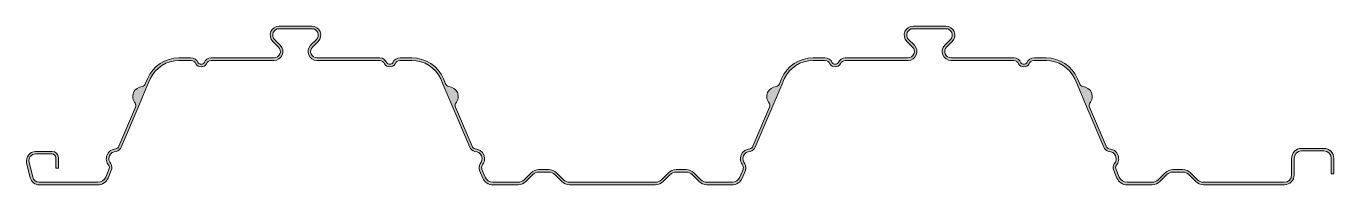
# Model space of a CAD drawing. Header units: metres. Extents: x -8 to 611, y 0 to 75.
import ezdxf

# ---------------------------------------------------------------- set-up
doc = ezdxf.new("R2010")
doc.units = ezdxf.units.M
doc.layers.add('A-DETL-GENF', color=92, linetype='Continuous', lineweight=18)

# ---------------------------------------------------------------- blocks, each defined once
blk = doc.blocks.new('23 Comflor - Comflor75-3649429-00_0 Basismaterialen')
at = {"layer": 'A-DETL-GENF'}
h = blk.add_hatch(color=256, dxfattribs=at)
h.paths.add_polyline_path([(314.34, 1.2), (313.32, 1.35), (312.81, 1.5), (312.11, 1.87), (311.51, 2.37), (308.2, 5.68), (307.13, 6.5), (305.87, 7.02), (304.53, 7.2), (299.84, 7.2), (298.5, 7.02), (297.24, 6.5), (296.17, 5.68), (292.63, 2.2), (292.03, 1.74), (291.07, 1.34), (290.03, 1.2), (249.36, 1.2), (248.58, 1.28), (247.8, 1.52), (247.14, 1.87), (246.53, 2.37), (243.23, 5.68), (242.15, 6.5), (240.9, 7.02), (239.55, 7.2), (234.87, 7.2), (233.52, 7.02), (232.27, 6.5), (231.19, 5.68), (227.66, 2.2), (227.06, 1.74), (226.1, 1.34), (225.06, 1.2), (213.15, 1.2), (212.22, 1.31), (211.34, 1.63), (210.57, 2.14), (209.93, 2.83), (209.47, 3.64), (207.8, 7.71), (207.78, 8.33), (207.83, 8.69), (208, 9.16), (208.67, 10.13), (209.07, 11.23), (209.19, 12.4), (209.01, 13.57), (208.55, 14.65), (207.73, 15.67), (206.83, 16.35), (205.84, 16.79), (204.68, 16.98), (204.22, 17.18), (203.82, 17.47), (203.49, 17.84), (203.25, 18.28), (195.29, 37.16), (195.25, 37.66), (195.32, 38.15), (195.5, 38.62), (196.16, 39.58), (196.57, 40.69), (196.69, 41.86), (196.51, 43.02), (196.05, 44.11), (195.34, 45.04), (194.33, 45.8), (193.34, 46.24), (192.18, 46.44), (191.72, 46.64), (191.32, 46.93), (190.99, 47.3), (190.75, 47.73), (189.64, 50.28), (187.86, 53.41), (185.27, 56.17), (182.12, 58.26), (178.57, 59.56), (174.82, 60), (168.4, 59.94), (167.54, 59.67), (166.78, 59.18), (166.16, 58.51), (165.74, 57.7), (165.45, 57.41), (165.05, 57.16), (164.72, 57.05), (164.31, 57), (163.9, 57.05), (163.51, 57.19), (163.16, 57.41), (162.88, 57.71), (162.45, 58.51), (161.8, 59.19), (161.23, 59.59), (160.43, 59.9), (159.58, 60), (129.84, 60), (129.16, 60.08), (128.49, 60.33), (127.91, 60.72), (127.43, 61.24), (127.09, 61.85), (126.89, 62.53), (126.87, 63.24), (127.01, 63.93), (127.3, 64.57), (127.74, 65.12), (130.45, 67.82), (131.1, 68.68), (131.48, 69.5), (131.67, 70.46), (131.6, 71.58), (131.37, 72.4), (130.76, 73.4), (130.21, 73.99), (129.39, 74.54), (128.47, 74.88), (127.46, 75), (111.94, 75), (110.86, 74.86), (109.82, 74.42), (108.94, 73.73), (108.31, 72.9), (107.89, 71.89), (107.74, 70.8), (107.89, 69.71), (108.32, 68.68), (108.97, 67.83), (111.94, 64.79), (112.12, 64.57), (112.41, 63.93), (112.55, 63.23), (112.52, 62.53), (112.33, 61.85), (111.99, 61.24), (111.47, 60.69), (110.92, 60.33), (110.26, 60.08), (109.56, 60), (79.82, 60), (78.97, 59.9), (78.17, 59.59), (77.48, 59.11), (76.91, 58.46), (76.52, 57.7), (76.24, 57.41), (75.83, 57.16), (75.5, 57.05), (75.09, 57), (74.68, 57.05), (74.29, 57.19), (73.95, 57.41), (73.66, 57.71), (73.24, 58.51), (72.58, 59.21), (71.86, 59.67), (71, 59.94), (70.09, 60), (64.58, 60), (60.83, 59.56), (57.28, 58.26), (54.11, 56.16), (51.54, 53.41), (49.67, 50.13), (48.41, 47.3), (48.08, 46.93), (47.68, 46.64), (47.22, 46.44), (46.06, 46.24), (44.99, 45.77), (44.06, 45.04), (43.35, 44.11), (42.89, 43.02), (42.71, 41.86), (42.83, 40.69), (43.24, 39.58), (43.9, 38.62), (44.08, 38.15), (44.15, 37.66), (44.11, 37.16), (43.96, 36.69), (35.91, 17.84), (35.58, 17.47), (35.02, 17.11), (34.72, 16.98), (33.56, 16.79), (32.39, 16.23), (31.54, 15.55), (30.85, 14.65), (30.39, 13.57), (30.21, 12.4), (30.33, 11.23), (30.73, 10.13), (31.4, 9.16), (31.57, 8.69), (31.64, 8.2), (31.6, 7.71), (31.46, 7.23), (29.93, 3.64), (29.47, 2.83), (28.83, 2.14), (28.06, 1.63), (27.18, 1.31), (26.25, 1.2), (-1.57, 1.2), (-2.26, 1.28), (-2.92, 1.51), (-3.52, 1.87), (-4.01, 2.36), (-4.39, 2.95), (-4.63, 3.61), (-6.34, 10.71), (-6.43, 11.51), (-6.31, 12.32), (-5.99, 13.06), (-5.48, 13.7), (-4.84, 14.19), (-4.09, 14.49), (-3.28, 14.6), (4.56, 14.6), (5.01, 14.54), (5.43, 14.36), (5.8, 14.08), (6.07, 13.72), (6.25, 13.3), (6.31, 12.85), (6.31, 7.8), (7.51, 7.8), (7.51, 12.85), (7.41, 13.61), (7.11, 14.32), (6.65, 14.93), (6.03, 15.4), (5.32, 15.7), (4.56, 15.8), (-3.28, 15.8), (-4.36, 15.59), (-5.35, 15.13), (-6.22, 14.46), (-6.9, 13.59), (-7.35, 12.6), (-7.56, 11.52), (-7.51, 10.42), (-5.8, 3.33), (-5.47, 2.42), (-4.95, 1.61), (-4.26, 0.93), (-3.44, 0.43), (-2.54, 0.11), (-1.58, 0), (26.25, 0), (27.46, 0.14), (28.6, 0.56), (29.61, 1.23), (30.44, 2.11), (31.04, 3.17), (32.57, 6.76), (32.79, 7.53), (32.84, 8.33), (32.7, 9.12), (32.39, 9.86), (31.85, 10.59), (31.52, 11.43), (31.41, 12.33), (31.54, 13.23), (31.89, 14.06), (32.57, 14.86), (33.17, 15.32), (34, 15.67), (34.9, 15.79), (35.65, 16.07), (36.31, 16.52), (36.86, 17.11), (37.25, 17.81), (50.99, 50.15), (52.76, 53.03), (55.14, 55.45), (58, 57.28), (61.2, 58.41), (64.58, 58.8), (70.37, 58.8), (70.95, 58.72), (71.5, 58.51), (71.97, 58.15), (72.34, 57.7), (72.58, 57.16), (73.06, 56.59), (73.66, 56.16), (74.35, 55.89), (75.09, 55.8), (75.83, 55.89), (76.52, 56.16), (77.12, 56.59), (77.6, 57.16), (77.84, 57.7), (78.21, 58.15), (78.69, 58.51), (79.23, 58.72), (79.82, 58.8), (109.56, 58.8), (110.54, 58.92), (111.47, 59.26), (112.29, 59.81), (112.96, 60.53), (113.44, 61.39), (113.71, 62.34), (113.71, 63.52), (113.55, 64.3), (113.14, 65.19), (112.53, 65.97), (109.82, 68.68), (109.34, 69.3), (109.04, 70.02), (108.94, 70.8), (109.04, 71.58), (109.34, 72.3), (109.82, 72.92), (110.44, 73.4), (111.17, 73.7), (111.94, 73.8), (127.46, 73.8), (128.23, 73.7), (128.96, 73.4), (129.58, 72.92), (130.06, 72.3), (130.36, 71.58), (130.46, 70.8), (130.36, 70.02), (130.06, 69.3), (129.58, 68.68), (126.87, 65.97), (126.26, 65.19), (125.85, 64.3), (125.65, 63.33), (125.69, 62.34), (125.96, 61.39), (126.44, 60.53), (127.11, 59.81), (127.93, 59.26), (128.86, 58.92), (129.84, 58.8), (159.58, 58.8), (160.17, 58.72), (160.71, 58.51), (161.19, 58.15), (161.56, 57.7), (161.8, 57.16), (162.28, 56.59), (162.88, 56.16), (163.57, 55.89), (164.31, 55.8), (165.05, 55.89), (165.74, 56.16), (166.34, 56.59), (166.82, 57.16), (167.06, 57.7), (167.43, 58.15), (167.9, 58.51), (168.45, 58.72), (169.03, 58.8), (174.82, 58.8), (178.2, 58.41), (181.4, 57.28), (184.26, 55.45), (186.64, 53.03), (188.43, 50.13), (202.15, 17.81), (202.54, 17.11), (203.09, 16.52), (203.75, 16.07), (204.5, 15.79), (205.4, 15.67), (206.23, 15.32), (207.01, 14.69), (207.55, 13.96), (207.88, 13.07), (207.99, 12.33), (207.88, 11.43), (207.55, 10.59), (207.01, 9.86), (206.7, 9.12), (206.56, 8.33), (206.61, 7.53), (206.83, 6.76), (208.36, 3.17), (208.96, 2.11), (209.79, 1.23), (210.8, 0.56), (211.94, 0.14), (213.15, 0), (225.07, 0), (226.41, 0.18), (227.66, 0.7), (228.74, 1.52), (232.04, 4.83), (232.87, 5.46), (233.84, 5.86), (234.87, 6), (239.55, 6), (240.59, 5.86), (241.55, 5.46), (242.38, 4.83), (245.69, 1.52), (246.76, 0.7), (248.01, 0.18), (249.36, 0), (290.03, 0), (291.38, 0.18), (292.63, 0.7), (293.71, 1.52), (297.02, 4.83), (297.84, 5.46), (298.81, 5.86), (299.84, 6), (304.53, 6), (305.56, 5.86), (306.53, 5.46), (307.35, 4.83), (310.66, 1.52), (311.45, 0.88), (312.35, 0.4), (313.32, 0.1), (314.34, 0)])
h.paths.add_polyline_path([(587.56, 0), (588.81, 0.19), (589.91, 0.67), (590.86, 1.42), (591.59, 2.39), (592.04, 3.51), (592.2, 4.7), (592.2, 12.51), (592.32, 13.41), (592.66, 14.26), (593.22, 14.98), (593.95, 15.54), (594.79, 15.89), (595.7, 16.01), (606.3, 16.01), (607.2, 15.89), (608.05, 15.54), (608.77, 14.98), (609.33, 14.26), (609.68, 13.41), (609.8, 12.51), (609.8, 5.21), (611, 5.21), (611, 12.51), (610.84, 13.72), (610.37, 14.86), (609.62, 15.83), (608.65, 16.58), (607.51, 17.05), (606.3, 17.21), (595.7, 17.21), (594.48, 17.05), (593.35, 16.58), (592.37, 15.83), (591.63, 14.86), (591.16, 13.72), (591, 12.51), (591, 4.7), (590.88, 3.8), (590.54, 2.96), (589.91, 2.18), (589.28, 1.68), (588.44, 1.33), (587.55, 1.2), (549.34, 1.2), (548.31, 1.34), (547.34, 1.74), (546.52, 2.37), (542.97, 5.86), (542.13, 6.5), (540.88, 7.02), (539.53, 7.2), (534.85, 7.2), (533.51, 7.02), (532.25, 6.5), (531.18, 5.68), (527.64, 2.2), (527.04, 1.74), (526.08, 1.34), (525.04, 1.2), (513.15, 1.2), (512.22, 1.31), (511.34, 1.63), (510.57, 2.14), (509.93, 2.83), (509.47, 3.64), (507.8, 7.71), (507.78, 8.33), (507.83, 8.69), (508, 9.16), (508.67, 10.13), (509.07, 11.23), (509.19, 12.4), (509.01, 13.57), (508.55, 14.65), (507.73, 15.67), (506.83, 16.35), (505.84, 16.79), (504.68, 16.98), (504.22, 17.18), (503.82, 17.47), (503.49, 17.84), (503.25, 18.28), (495.29, 37.16), (495.25, 37.66), (495.32, 38.15), (495.5, 38.62), (496.16, 39.58), (496.57, 40.69), (496.69, 41.86), (496.51, 43.02), (496.05, 44.11), (495.34, 45.04), (494.33, 45.8), (493.34, 46.24), (492.18, 46.44), (491.72, 46.64), (491.32, 46.93), (490.99, 47.3), (490.75, 47.73), (489.64, 50.28), (487.86, 53.41), (485.27, 56.17), (482.12, 58.26), (478.57, 59.56), (474.82, 60), (468.4, 59.94), (467.54, 59.67), (466.78, 59.18), (466.16, 58.51), (465.74, 57.7), (465.45, 57.41), (465.05, 57.16), (464.72, 57.05), (464.31, 57), (463.9, 57.05), (463.51, 57.19), (463.16, 57.41), (462.88, 57.71), (462.45, 58.51), (461.8, 59.19), (461.23, 59.59), (460.43, 59.9), (459.58, 60), (429.84, 60), (429.16, 60.08), (428.49, 60.33), (427.91, 60.72), (427.34, 61.39), (427.09, 61.85), (426.89, 62.53), (426.87, 63.24), (427.01, 63.93), (427.3, 64.57), (427.74, 65.12), (430.45, 67.82), (431.06, 68.6), (431.48, 69.5), (431.67, 70.46), (431.63, 71.45), (431.37, 72.4), (430.76, 73.4), (430.21, 73.99), (429.39, 74.54), (428.47, 74.88), (427.46, 75), (411.94, 75), (410.86, 74.86), (409.82, 74.42), (408.97, 73.77), (408.31, 72.9), (407.89, 71.89), (407.74, 70.8), (407.89, 69.71), (408.32, 68.68), (409.04, 67.76), (411.94, 64.79), (412.12, 64.57), (412.41, 63.93), (412.55, 63.23), (412.52, 62.53), (412.33, 61.85), (411.99, 61.24), (411.47, 60.69), (410.92, 60.33), (410.26, 60.08), (409.56, 60), (379.82, 60), (378.97, 59.9), (378.17, 59.59), (377.48, 59.11), (376.91, 58.46), (376.52, 57.7), (376.24, 57.41), (375.83, 57.16), (375.5, 57.05), (375.09, 57), (374.68, 57.05), (374.29, 57.19), (373.95, 57.41), (373.66, 57.71), (373.24, 58.51), (372.58, 59.21), (371.86, 59.67), (371, 59.94), (370.09, 60), (364.58, 60), (360.83, 59.56), (357.28, 58.26), (354.11, 56.16), (351.54, 53.41), (349.67, 50.13), (348.41, 47.3), (348.08, 46.93), (347.68, 46.64), (347.22, 46.44), (346.06, 46.24), (344.99, 45.77), (344.06, 45.04), (343.35, 44.11), (342.89, 43.02), (342.71, 41.86), (342.83, 40.69), (343.24, 39.58), (343.9, 38.62), (344.08, 38.15), (344.15, 37.66), (344.11, 37.16), (343.96, 36.69), (335.91, 17.84), (335.58, 17.47), (335.02, 17.11), (334.72, 16.98), (333.56, 16.79), (332.39, 16.23), (331.52, 15.52), (330.85, 14.65), (330.39, 13.57), (330.21, 12.4), (330.33, 11.23), (330.73, 10.13), (331.4, 9.16), (331.57, 8.69), (331.64, 8.2), (331.6, 7.71), (331.46, 7.23), (329.93, 3.64), (329.49, 2.85), (328.88, 2.18), (328.14, 1.67), (327.3, 1.34), (326.25, 1.2), (314.34, 1.2), (314.34, 0), (326.25, 0), (327.46, 0.14), (328.6, 0.56), (329.61, 1.23), (330.44, 2.11), (331.04, 3.17), (332.57, 6.76), (332.79, 7.53), (332.84, 8.33), (332.7, 9.12), (332.39, 9.86), (331.85, 10.59), (331.52, 11.43), (331.41, 12.33), (331.54, 13.23), (331.89, 14.06), (332.57, 14.86), (333.17, 15.32), (334, 15.67), (334.9, 15.79), (335.65, 16.07), (336.31, 16.52), (336.86, 17.11), (337.25, 17.81), (350.98, 50.13), (352.76, 53.03), (355.14, 55.45), (358, 57.28), (361.2, 58.41), (364.58, 58.8), (370.37, 58.8), (370.95, 58.72), (371.5, 58.51), (371.97, 58.15), (372.34, 57.7), (372.58, 57.16), (373.06, 56.59), (373.66, 56.16), (374.35, 55.89), (375.09, 55.8), (375.83, 55.89), (376.52, 56.16), (377.12, 56.59), (377.6, 57.16), (377.84, 57.7), (378.21, 58.15), (378.69, 58.51), (379.23, 58.72), (379.82, 58.8), (409.56, 58.8), (410.54, 58.92), (411.47, 59.26), (412.29, 59.81), (412.96, 60.53), (413.44, 61.39), (413.71, 62.34), (413.71, 63.52), (413.55, 64.3), (413.14, 65.19), (412.53, 65.97), (409.82, 68.68), (409.34, 69.3), (409.04, 70.02), (408.94, 70.8), (409.04, 71.58), (409.34, 72.3), (409.82, 72.92), (410.44, 73.4), (411.17, 73.7), (411.94, 73.8), (427.46, 73.8), (428.23, 73.7), (428.96, 73.4), (429.58, 72.92), (430.06, 72.3), (430.36, 71.58), (430.46, 70.8), (430.36, 70.02), (430.06, 69.3), (429.58, 68.68), (426.87, 65.97), (426.26, 65.19), (425.85, 64.3), (425.65, 63.33), (425.69, 62.34), (425.96, 61.39), (426.44, 60.53), (427.11, 59.81), (427.93, 59.26), (428.86, 58.92), (429.84, 58.8), (459.58, 58.8), (460.17, 58.72), (460.71, 58.51), (461.19, 58.15), (461.56, 57.7), (461.8, 57.16), (462.28, 56.59), (462.88, 56.16), (463.57, 55.89), (464.31, 55.8), (465.05, 55.89), (465.74, 56.16), (466.34, 56.59), (466.82, 57.16), (467.06, 57.7), (467.43, 58.15), (467.9, 58.51), (468.45, 58.72), (469.03, 58.8), (474.82, 58.8), (478.2, 58.41), (481.54, 57.19), (484.26, 55.45), (486.64, 53.03), (488.42, 50.13), (494.33, 36.22), (502.15, 17.81), (502.54, 17.11), (503.09, 16.52), (503.75, 16.07), (504.5, 15.79), (505.4, 15.67), (506.23, 15.32), (507.01, 14.69), (507.55, 13.96), (507.86, 13.23), (507.99, 12.33), (507.86, 11.37), (507.51, 10.53), (506.95, 9.72), (506.7, 9.12), (506.56, 8.33), (506.61, 7.53), (506.83, 6.76), (508.36, 3.17), (508.96, 2.11), (509.79, 1.23), (510.8, 0.56), (511.94, 0.14), (513.15, 0), (525.04, 0), (526.39, 0.2), (527.03, 0.44), (527.75, 0.78), (528.72, 1.52), (532.02, 4.83), (532.85, 5.46), (533.82, 5.86), (534.85, 6), (539.53, 6), (540.57, 5.86), (541.53, 5.46), (542.36, 4.83), (545.67, 1.52), (546.74, 0.7), (548, 0.18), (549.34, 0)])
for p, q in [((127.49, 75), (111.94, 75)), ((427.49, 75), (411.94, 75)), ((109.82, 68.68), (112.53, 65.97)), ((127.46, 73.8), (111.94, 73.8)), ((126.87, 65.97), (129.58, 68.68)), ((409.82, 68.68), (412.53, 65.97)), ((427.46, 73.8), (411.94, 73.8)), ((426.87, 65.97), (429.58, 68.68)), ((108.97, 67.83), (111.68, 65.12)), ((127.74, 65.12), (130.45, 67.82)), ((408.97, 67.83), (411.68, 65.12)), ((427.74, 65.12), (430.45, 67.82)), ((70.09, 60), (64.58, 60)), ((70.37, 58.8), (64.58, 58.8)), ((109.56, 60), (79.82, 60)), ((109.56, 58.8), (79.82, 58.8)), ((159.58, 58.8), (129.84, 58.8)), ((159.58, 60), (129.86, 60)), ((174.82, 58.8), (169.03, 58.8)), ((174.82, 60), (169.31, 60)), ((370.09, 60), (364.58, 60)), ((370.37, 58.8), (364.58, 58.8)), ((409.56, 60), (379.82, 60)), ((409.56, 58.8), (379.82, 58.8)), ((459.58, 58.8), (429.84, 58.8)), ((459.58, 60), (429.86, 60)), ((474.82, 58.8), (469.03, 58.8)), ((474.82, 60), (469.31, 60)), ((49.67, 50.13), (48.65, 47.73)), ((50.97, 50.13), (49.76, 47.27)), ((189.64, 47.27), (188.43, 50.13)), ((190.75, 47.73), (189.73, 50.13)), ((349.67, 50.13), (348.65, 47.73)), ((350.98, 50.13), (349.76, 47.27)), ((489.64, 47.27), (488.42, 50.13)), ((490.75, 47.73), (489.73, 50.13)), ((49.76, 47.27), (45.07, 36.22)), ((194.33, 36.22), (189.64, 47.27)), ((349.76, 47.27), (345.07, 36.22)), ((494.33, 36.22), (489.64, 47.27)), ((43.96, 36.69), (36.15, 18.28)), ((45.07, 36.22), (37.25, 17.81)), ((202.15, 17.81), (194.33, 36.22)), ((203.25, 18.28), (195.44, 36.69)), ((343.96, 36.69), (336.15, 18.28)), ((345.07, 36.22), (337.25, 17.81)), ((502.15, 17.81), (494.33, 36.22)), ((503.25, 18.28), (495.44, 36.69)), ((4.56, 15.8), (-3.28, 15.8)), ((-3.28, 14.6), (4.56, 14.6)), ((6.31, 12.85), (6.31, 7.8)), ((7.51, 7.8), (7.51, 12.85)), ((591, 12.51), (591, 4.7)), ((592.2, 12.51), (592.2, 4.7)), ((606.3, 17.21), (595.7, 17.21)), ((600, 16.01), (595.7, 16.01)), ((600, 16.01), (606.3, 16.01)), ((609.8, 12.51), (609.8, 5.21)), ((611, 5.21), (611, 12.51)), ((-7.51, 10.42), (-5.8, 3.33)), ((-4.63, 3.61), (-6.34, 10.71)), ((6.31, 7.8), (7.51, 7.8)), ((31.46, 7.23), (29.93, 3.64)), ((32.57, 6.76), (31.04, 3.17)), ((208.36, 3.17), (206.83, 6.76)), ((209.47, 3.64), (207.94, 7.23)), ((239.55, 7.2), (234.87, 7.2)), ((304.53, 7.2), (299.84, 7.2)), ((331.46, 7.23), (329.93, 3.64)), ((332.57, 6.76), (331.04, 3.17)), ((508.36, 3.17), (506.83, 6.76)), ((509.47, 3.64), (507.94, 7.23)), ((539.53, 7.2), (534.85, 7.2)), ((26.25, 1.2), (-1.57, 1.2)), ((225.06, 1.2), (213.15, 1.2)), ((231.19, 5.68), (227.89, 2.37)), ((232.04, 4.83), (228.74, 1.52)), ((239.55, 6), (234.87, 6)), ((245.69, 1.52), (242.38, 4.83)), ((246.53, 2.37), (243.23, 5.68)), ((290.03, 1.2), (249.36, 1.2)), ((296.17, 5.68), (292.86, 2.37)), ((297.02, 4.83), (293.71, 1.52)), ((304.53, 6), (299.84, 6)), ((310.66, 1.52), (307.35, 4.83)), ((311.51, 2.37), (308.2, 5.68)), ((326.4, 1.2), (314.34, 1.2)), ((525.04, 1.2), (513.15, 1.2)), ((531.18, 5.68), (527.87, 2.37)), ((532.02, 4.83), (528.72, 1.52)), ((539.53, 6), (534.85, 6)), ((545.67, 1.52), (542.36, 4.83)), ((546.52, 2.37), (543.21, 5.68)), ((587.55, 1.2), (549.34, 1.2)), ((609.8, 5.21), (611, 5.21)), ((-1.58, 0), (26.25, 0)), ((213.15, 0), (225.07, 0)), ((249.36, 0), (290.03, 0)), ((314.34, 0), (326.25, 0)), ((513.15, 0), (525.04, 0)), ((549.34, 0), (587.56, 0))]:
    blk.add_line(p, q, dxfattribs=at)
for centre, radius, start, end in [((111.94, 70.8), 4.2, 90, 225), ((127.49, 70.8), 4.2, 314.89858, 90), ((411.94, 70.8), 4.2, 90, 225), ((427.49, 70.8), 4.2, 314.89858, 90), ((111.94, 70.8), 3, 90, 225), ((127.46, 70.8), 3, 315, 90), ((411.94, 70.8), 3, 90, 225), ((427.46, 70.8), 3, 315, 90), ((109.56, 63), 4.2, 269.99984, 45), ((109.56, 63), 3, 269.99984, 45), ((129.84, 63), 4.2, 135, 270.00016), ((129.86, 63), 3, 134.89858, 270.00016), ((409.56, 63), 4.2, 269.99984, 45), ((409.56, 63), 3, 269.99984, 45), ((429.84, 63), 4.2, 135, 270.00016), ((429.86, 63), 3, 134.89858, 270.00016), ((64.58, 43.8), 16.2, 90.00259, 156.99831), ((64.58, 43.8), 15, 90.00244, 155.03974), ((70.37, 56.49), 3.51, 20.35301, 94.47636), ((70.37, 56.49), 2.31, 16.93008, 90.00244), ((75.09, 58.8), 3, 213.14425, 326.85575), ((75.09, 58.8), 1.8, 217.34509, 322.65491), ((79.82, 56.49), 3.51, 89.99984, 159.64699), ((79.82, 56.49), 2.31, 89.99984, 163.06992), ((159.58, 56.49), 3.51, 20.35301, 90.00016), ((159.58, 56.49), 2.31, 16.93008, 90.00016), ((164.31, 58.8), 3, 213.14425, 326.85575), ((164.31, 58.8), 1.8, 217.34509, 322.65491), ((169.03, 56.49), 3.51, 85.52364, 159.64699), ((169.03, 56.49), 2.31, 89.99756, 163.06992), ((174.82, 43.8), 16.2, 23.00169, 89.99741), ((174.82, 43.8), 15, 24.96026, 89.99756), ((364.58, 43.8), 16.2, 90.00259, 156.99831), ((364.58, 43.8), 15, 90.00243, 155.03974), ((370.37, 56.49), 3.51, 20.35301, 94.47636), ((370.37, 56.49), 2.31, 16.93008, 90.00243), ((375.09, 58.8), 3, 213.14425, 326.85575), ((375.09, 58.8), 1.8, 217.34509, 322.65491), ((379.82, 56.49), 3.51, 89.99984, 159.64699), ((379.82, 56.49), 2.31, 89.99984, 163.06992), ((459.58, 56.49), 3.51, 20.35301, 90.00016), ((459.58, 56.49), 2.31, 16.93008, 90.00016), ((464.31, 58.8), 3, 213.14425, 326.85575), ((464.31, 58.8), 1.8, 217.34509, 322.65491), ((469.03, 56.49), 3.51, 85.52364, 159.64699), ((469.03, 56.49), 2.31, 89.99757, 163.06992), ((474.82, 43.8), 16.2, 23.00169, 89.99741), ((474.82, 43.8), 15, 24.96026, 89.99757), ((47.41, 41.74), 4.7, 92.29665, 221.70335), ((46.54, 48.63), 2.3, 287.4324, 336.99831), ((192.86, 48.63), 2.3, 203.00169, 252.5676), ((191.99, 41.74), 4.7, 318.29665, 87.70335), ((347.41, 41.74), 4.7, 92.29665, 221.70335), ((346.54, 48.63), 2.3, 287.4324, 336.99831), ((492.86, 48.63), 2.3, 203.00169, 252.5676), ((491.99, 41.74), 4.7, 318.29665, 87.70335), ((41.85, 37.59), 2.3, 337, 26.5676), ((197.55, 37.59), 2.3, 153.4324, 203), ((341.85, 37.59), 2.3, 337, 26.5676), ((497.55, 37.59), 2.3, 153.4324, 203), ((-2.95, 11.18), 4.62, 94.11222, 189.46352), ((-3.28, 11.45), 3.15, 90, 193.57965), ((4.56, 12.85), 2.95, 360, 90), ((4.56, 12.85), 1.75, 360, 90), ((34.91, 12.29), 4.7, 92.29665, 221.70335), ((34.91, 12.29), 3.5, 90.14971, 223.85029), ((34.03, 19.18), 2.3, 287.4324, 337), ((34.03, 19.18), 3.5, 284.36316, 337), ((205.37, 19.18), 3.5, 203, 255.63684), ((205.37, 19.18), 2.3, 203, 252.5676), ((204.49, 12.29), 3.5, 316.14971, 89.85029), ((204.49, 12.29), 4.7, 318.29665, 87.70335), ((334.91, 12.29), 4.7, 92.29665, 221.70335), ((334.91, 12.29), 3.5, 90.14971, 223.85029), ((334.03, 19.18), 2.3, 287.4324, 337), ((334.03, 19.18), 3.5, 284.36316, 337), ((505.37, 19.18), 3.5, 203, 255.63684), ((505.37, 19.18), 2.3, 203, 252.5676), ((504.49, 12.29), 3.5, 316.14971, 89.85029), ((504.49, 12.29), 4.7, 318.29665, 87.70335), ((595.7, 12.51), 4.7, 90, 180), ((595.7, 12.51), 3.5, 90, 180), ((606.3, 12.51), 4.7, 360, 90), ((606.3, 12.51), 3.5, 360, 90), ((29.34, 8.13), 2.3, 337, 26.5676), ((29.34, 8.13), 3.5, 337, 29.63684), ((210.06, 8.13), 3.5, 150.36316, 203), ((210.06, 8.13), 2.3, 153.4324, 203), ((234.87, 2), 5.2, 90, 135), ((239.55, 2), 5.2, 45, 90), ((299.84, 2), 5.2, 90, 135), ((304.53, 2), 5.2, 45, 90), ((329.34, 8.13), 2.3, 337, 26.5676), ((329.34, 8.13), 3.5, 337, 29.63684), ((510.06, 8.13), 3.5, 150.36316, 203), ((510.06, 8.13), 2.3, 153.4324, 203), ((534.85, 2), 5.2, 90, 135), ((539.53, 2), 5.2, 45, 90), ((-1.57, 4.35), 4.35, 193.57966, 269.84885), ((-1.57, 4.35), 3.15, 193.57965, 270.00014), ((26.25, 5.2), 4, 270.00014, 337), ((26.25, 5.2), 5.2, 270, 337), ((213.15, 5.2), 5.2, 203, 269.99966), ((213.15, 5.2), 4, 203, 270.00002), ((225.06, 5.2), 4, 270.00002, 315), ((225.06, 5.2), 5.2, 270.07835, 315), ((234.87, 2), 4, 90, 135), ((239.55, 2), 4, 45, 90), ((249.36, 5.2), 5.2, 225, 269.95539), ((249.36, 5.2), 4, 225, 270.00011), ((290.03, 5.2), 4, 270.00011, 315), ((290.03, 5.2), 5.2, 270, 315), ((299.84, 2), 4, 90, 135), ((304.53, 2), 4, 45, 90), ((314.34, 5.2), 5.2, 225, 270.00075), ((314.34, 5.2), 4, 225, 270.01374), ((326.25, 5.2), 5.2, 270, 337), ((326.25, 5.2), 4, 272.15066, 337), ((513.15, 5.2), 5.2, 203, 269.99978), ((513.15, 5.2), 4, 203, 270.00017), ((525.04, 5.2), 4, 270.00017, 315), ((525.04, 5.2), 5.2, 270, 315), ((534.85, 2), 4, 90, 135), ((539.53, 2), 4, 45, 90), ((549.34, 5.2), 5.2, 225, 270), ((549.34, 5.2), 4, 225, 269.99905), ((587.5, 4.7), 3.5, 270.83318, 360), ((587.5, 4.7), 4.7, 271.4082, 0)]:
    blk.add_arc(centre, radius, start, end, dxfattribs=at)

msp = doc.modelspace()

# ---------------------------------------------------------------- block references
msp.add_blockref('23 Comflor - Comflor75-3649429-00_0 Basismaterialen', (0, 0))

doc.saveas('drawing.dxf')
